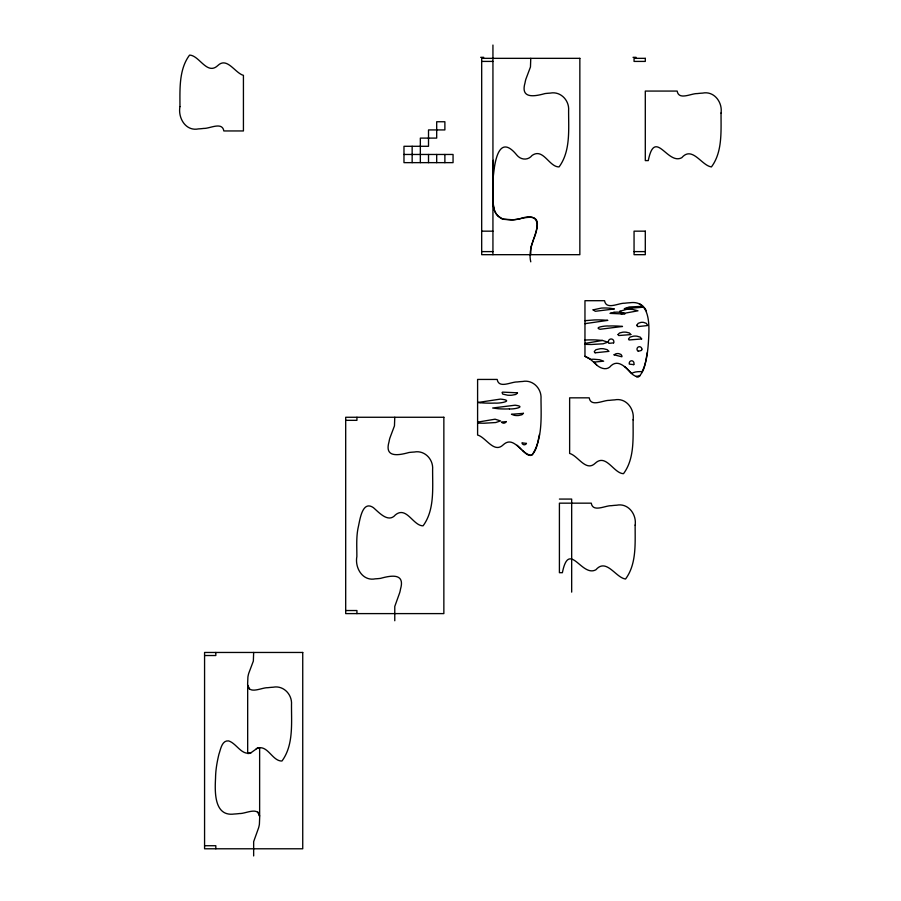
<?xml version="1.0" encoding="UTF-8"?>
<svg xmlns="http://www.w3.org/2000/svg" width="901" height="901" viewBox="0 0 901 901"><rect width="100%" height="100%" fill="white"/><g stroke="black" fill="none" stroke-linecap="round" stroke-linejoin="round"><path stroke-width="1.35" d="M493.365 173.837L492.734 201.295L494.536 210.721A16.387 16.387 0 0 0 497.994 216.049L503.22 219.27L510.766 219.934A72.328 72.328 0 0 0 513.108 219.788C522.704 219.101 541.141 210.845 536.692 228.82C534.27 239.846 527.975 250.028 530.768 261.831M493.365 173.769L493.388 160.299M636.973 325.126L638.145 323.358L640.791 322.423A9.72 9.72 0 0 1 643.686 322.423L646.332 323.358L647.515 325.126A1.532 1.532 0 0 1 647.447 325.565L637.784 326.613A2.061 2.061 0 0 1 636.917 325.126M618.131 334.462L619.55 332.987L622.737 332.199A16.725 16.725 0 0 1 626.229 332.21L629.405 332.987L630.824 334.462M594.784 363.137C598.895 367.957 606.621 371.539 611.182 365.592C618.593 358.947 626.589 368.182 631.601 373.442C634.709 371.55 638.561 371.584 642.109 371.617C646.986 362.044 647.977 349.442 648.641 338.393C649.396 324.754 650.094 299.92 629.957 302.747A71.562 71.562 0 0 0 624.731 303.209C618.717 302.882 606.148 310.327 604.548 300.697L584.963 300.697L584.963 356.3L590.515 359.386A35.68 35.68 0 0 1 593.86 359.24L599.739 359.747L603.659 361.177L593.669 362.134L589.22 358.384L584.963 356.3M517.512 393.073L515.766 394.469L511.836 395.201A27.154 27.154 0 0 1 507.533 395.19L502.724 394.086L502.094 392.532A2.174 2.174 0 0 1 502.645 392.126L517.456 392.802M647.414 352.212C645.533 360.434 645.364 370.469 638.843 376.539C632.446 377.249 629.112 369.725 624.449 366.504M539.462 434.473C537.694 441.535 537.3 450.207 531.466 455.275C521.656 455.05 513.998 434.62 503.163 444.88C493.951 453.755 486.033 437.345 477.598 435.037L477.598 379.434L497.183 379.434C498.782 389.063 511.34 381.63 517.365 381.945A71.562 71.562 0 0 1 522.591 381.483C532.953 379.366 541.884 388.759 541.005 398.997C541.129 417.681 542.605 438.314 532.333 454.723C529.416 456.818 526.297 454.307 522.332 450.331M533.73 239.024C540.093 223.82 538.685 211.746 519.167 219.067A78.049 78.049 0 0 1 513.108 219.799L502.668 219.089A11.353 11.353 0 0 1 501.012 218.335C489.356 211.217 493.928 195.393 492.667 184.074C493.703 170.571 496.26 129.744 516.847 155.118C520.981 160.175 528.11 160.491 532.074 155.445C543.292 147.595 549.092 167.124 559.082 166.91C570.716 151.131 568.531 129.44 568.61 110.62C569.5 100.394 560.557 91.001 550.196 93.118A71.562 71.562 0 0 0 544.97 93.58C534.575 96.463 520.249 99.121 525.024 82.881A29.992 29.992 0 0 1 525.88 79.153L530.464 66.967L530.768 58.34M533.437 239.711L530.768 247.516L530.768 254.679M251.03 752.718L257.506 748.089A7.298 7.298 0 0 1 259.634 747.65L259.634 816.069C258.035 806.44 245.477 813.873 239.452 813.547A72.057 72.057 0 0 1 234.226 814.02C214.021 816.835 214.81 791.844 215.542 778.182C215.609 770.085 217.028 762.055 218.932 754.205C220.655 749.452 221.837 740.16 228.617 740.904C236.636 743.359 241.614 755.973 251.03 752.718L250.219 753.123A5.429 5.429 0 0 1 248.53 753.506L247.674 753.506L247.674 685.177C249.273 694.817 261.831 687.373 267.856 687.7A71.562 71.562 0 0 1 273.082 687.226C283.443 685.109 292.375 694.513 291.496 704.74C291.417 723.559 293.591 745.251 281.968 761.018C272.012 761.334 267.484 743.415 256.278 748.675M638.381 351.244L641.467 350.421A2.331 2.331 0 0 0 641.895 349.092M621.082 313.886L624.044 313.345A1.892 1.892 0 0 1 624.855 314.032L610.011 313.379L614.02 312.309M584.963 343.405L602.454 340.454L607.882 342.177L603.118 343.799L591.597 344.475A106.588 106.588 0 0 1 584.963 344.283M477.598 422.141L495.088 419.19L500.517 420.913L495.741 422.535L484.231 423.211A106.588 106.588 0 0 1 477.598 423.019M584.963 320.666L594.3 319.945A121.815 121.815 0 0 1 602.803 320.001L607.837 320.362L584.963 323.662M622.467 326.466L600.043 329.27C593.173 327.232 606.587 325.588 608.513 326.027A102.827 102.827 0 0 1 613.266 325.948L617.05 326.038A71.055 71.055 0 0 1 622.467 326.455M595.122 352.809L608.952 351.367L607.173 349.644L603.569 348.766A18.651 18.651 0 0 0 600.291 348.71L595.933 349.712L594.288 351.503A1.847 1.847 0 0 0 595.156 352.753M641.647 338.956L629.101 339.97A1.622 1.622 0 0 1 628.549 338.877L630.047 337.109L633.324 336.186A14.945 14.945 0 0 1 636.917 336.186L640.194 337.109L641.647 338.877M630.813 334.598L618.818 335.532A1.498 1.498 0 0 1 618.063 334.474M509.425 408.908C513.897 409.403 527.006 406.678 515.09 405.202L492.667 408.007L498.354 408.75A97.432 97.432 0 0 0 509.425 408.885M480.661 57.326L483.736 57.326M633.031 57.326L636.095 57.326M481.686 61.414L492.937 61.414M403.975 154.465L453.057 154.465L453.057 162.642L403.975 162.642L403.975 146.289L428.516 146.289L428.516 129.924L444.88 129.924L444.88 121.748L436.692 121.748L436.692 138.101L420.339 138.101L420.339 162.642M481.686 231.163L492.937 231.163M481.686 251.604L492.937 251.604M634.056 251.604L645.296 251.604M345.691 420.339L356.931 420.339L356.931 417.264M559.408 499.075L571.673 499.075L571.673 592.126M345.691 610.529L356.931 610.529L356.931 613.604M204.572 655.523L215.823 655.523L215.823 652.459M204.572 845.724L215.823 845.724L215.823 848.787M480.042 402.702L478.048 402.465L500.472 399.098C514.629 400.495 500.81 403.603 494.863 403.074A122.615 122.615 0 0 1 489.457 403.164L487.081 403.119A95.337 95.337 0 0 1 480.042 402.713M602.454 340.454L595.775 339.947A108.503 108.503 0 0 0 584.963 340.071M526.375 443.382L521.938 442.853A2.41 2.41 0 0 0 526.488 443.438M624.044 313.345L620.552 312.365A25.938 25.938 0 0 0 614.02 312.32M596.608 364.736L593.669 362.134L594.412 362.81M517.084 445.24L520.823 448.799M249.408 689.175L247.606 684.602L247.91 677A29.992 29.992 0 0 1 248.755 673.261L253.35 661.075L253.654 652.459M257.9 812.083L259.702 816.644L259.398 824.257A29.992 29.992 0 0 1 258.553 827.985L253.654 841.635L253.654 855.95M394.773 417.264L394.458 425.88L389.874 438.066A29.992 29.992 0 0 0 389.029 441.805C384.243 458.046 398.569 455.388 408.975 452.505A71.562 71.562 0 0 1 414.201 452.043C424.562 449.926 433.494 459.319 432.615 469.545C432.536 488.365 434.71 510.056 423.076 525.835C413.154 525.891 406.486 505.776 395.415 514.888C388.342 523.323 379.017 512.466 373.341 507.612C362.551 500.156 359.995 519.179 358.474 526.173C356.075 536.163 356.886 546.4 356.864 556.559C354.701 567.844 362.63 581.449 375.345 578.825A72.057 72.057 0 0 0 380.571 578.363C390.966 575.48 405.304 572.822 400.517 589.063A29.992 29.992 0 0 1 399.672 592.79L394.773 606.441L394.773 620.755M492.937 45.05L492.937 254.679M444.88 154.465L444.88 162.642M436.692 154.465L436.692 162.642M428.516 154.465L428.516 162.642M412.151 146.289L412.151 162.642M646.31 310.811A15.463 15.463 0 0 0 643.888 307.162L624.303 308.694L629.225 306.982L643.055 306.306A12.738 12.738 0 0 0 639.169 303.75M638.358 351.289A2.399 2.399 0 0 1 637.108 348.428A2.399 2.399 0 0 1 639.744 346.739A2.399 2.399 0 0 1 641.805 349.092M179.963 106.577C177.779 117.885 185.696 131.512 198.434 128.899A71.562 71.562 0 0 0 203.66 128.426C209.685 128.753 222.243 121.32 223.842 130.949L243.428 130.949L243.428 75.346C234.992 73.037 227.075 56.617 217.862 65.503C207.039 75.752 199.391 55.333 189.559 55.107C178.815 69.388 179.941 89.323 179.963 106.577M633.11 419.832C632.986 437.863 634.721 458.665 623.503 473.678C613.671 473.453 606.024 453.034 595.189 463.283C585.977 472.158 578.07 455.748 569.635 453.44L569.635 397.837L589.209 397.837C590.808 407.466 603.377 400.033 609.391 400.359A71.562 71.562 0 0 1 614.628 399.886C626.15 397.499 634.743 409.009 633.11 419.832M635.149 525.159C635.036 543.19 636.77 563.981 625.553 579.005C615.845 577.856 606.35 557.685 595.933 569.736C581.629 577.721 569.06 539.417 562.382 572.698L559.408 572.698L559.408 503.163L591.259 503.163C592.858 512.793 605.416 505.36 611.441 505.686A71.562 71.562 0 0 1 616.667 505.213C628.2 502.814 636.782 514.336 635.149 525.159M721.048 113.064C720.935 131.084 722.658 151.886 711.441 166.91C701.733 165.761 692.238 145.59 681.832 157.641C667.528 165.615 654.959 127.311 648.281 160.603L645.296 160.603L645.296 91.069L677.158 91.069C678.757 100.698 691.315 93.265 697.34 93.58A71.562 71.562 0 0 1 702.566 93.118C714.099 90.719 722.681 102.241 721.048 113.064M619.978 311.217L621.104 312.433L624.607 313.244L637.987 310.811L632.581 309.437A38.304 38.304 0 0 0 626.623 309.37L619.978 311.217M593.106 309.865L595.336 311.284L614.381 308.953L610 308.221A59.387 59.387 0 0 0 601.418 308.074L593.106 309.865M523.447 413.345L521.882 414.753L518.785 415.474A16.128 16.128 0 0 1 514.28 415.316L511.453 414.269L523.447 413.345M614.088 354.814L621.814 356.773A1.622 1.622 0 0 0 621.983 356.086L621.026 354.487L618.908 353.654A6.746 6.746 0 0 0 615.833 353.823L614.088 354.814M639.699 375.976L636.23 376.584A3.672 3.672 0 0 0 638.865 376.595A3.987 3.987 0 0 0 639.699 375.976M613.604 342.864L608.873 343.36A2.737 2.737 0 0 1 609.155 339.812A2.737 2.737 0 0 1 612.669 339.452A2.737 2.737 0 0 1 613.604 342.864M506.238 421.6L501.508 422.096A2.782 2.782 0 0 0 506.238 421.6M579.85 58.34L481.686 58.34L481.686 254.679L579.85 254.679L579.85 58.34M645.296 58.34L634.056 58.34L634.056 61.414L645.296 61.414L645.296 58.34M645.296 231.163L634.056 231.163L634.056 254.679L645.296 254.679L645.296 231.163M443.855 417.264L345.691 417.264L345.691 613.604L443.855 613.604L443.855 417.264M302.736 652.459L204.572 652.459L204.572 848.787L302.736 848.787L302.736 652.459M633.752 364.646L629.315 364.117A2.928 2.928 0 0 1 629.236 363.441A2.782 2.782 0 0 1 630.114 361.369A2.241 2.241 0 0 1 633.133 361.369L633.313 361.56A2.816 2.816 0 0 1 634 363.441A2.894 2.894 0 0 1 633.752 364.646"/></g></svg>
